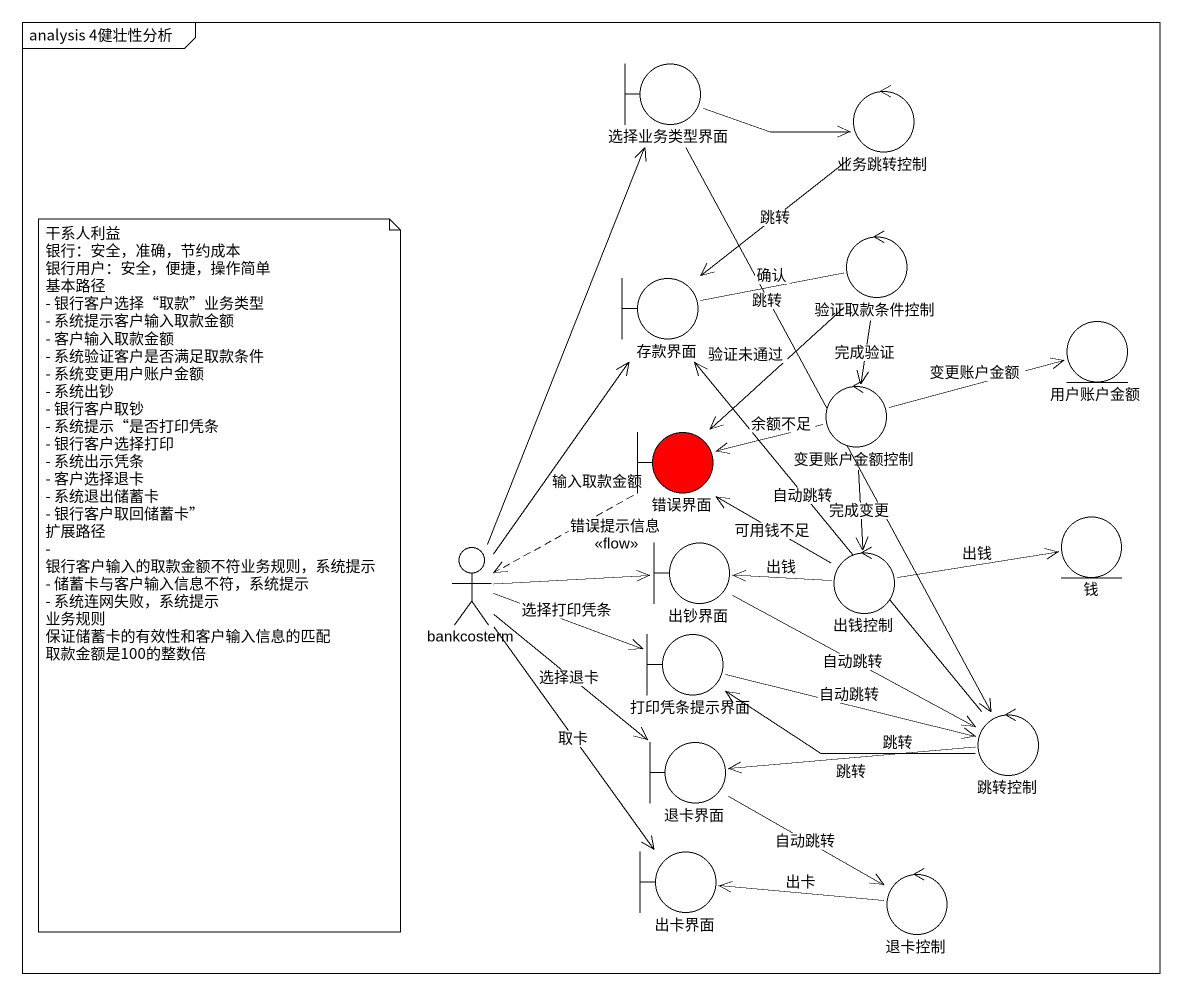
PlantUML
@startuml
mainframe analysis 4健壮性分析
boundary 选择业务类型界面
control 业务跳转控制
boundary 存款界面
control 验证取款条件控制
entity 用户账户金额
control 变更账户金额控制
boundary 错误界面 #FF0000
entity 钱
actor bankcosterm
boundary 出钞界面
control 出钱控制
boundary 打印凭条提示界面
control 跳转控制
boundary 退卡界面
boundary 出卡界面
control 退卡控制
选择业务类型界面 -right-> 业务跳转控制
选择业务类型界面 --> 跳转控制 : 跳转
业务跳转控制 --> 存款界面 : 跳转
存款界面 -right- 验证取款条件控制 : 确认
验证取款条件控制 --> 变更账户金额控制 : 完成验证
验证取款条件控制 --> 错误界面 : 验证未通过
变更账户金额控制 -right-> 用户账户金额 : 变更账户金额
变更账户金额控制 -left-> 错误界面 : 余额不足
变更账户金额控制 --> 出钱控制 : 完成变更
错误界面 ..> bankcosterm : 错误提示信息\n<<flow>>
bankcosterm -up-> 选择业务类型界面
bankcosterm -up-> 存款界面 : 输入取款金额
bankcosterm -right-> 出钞界面
bankcosterm -right-> 打印凭条提示界面 : 选择打印凭条
bankcosterm --> 退卡界面 : 选择退卡
bankcosterm --> 出卡界面 : 取卡
出钞界面 -right-> 跳转控制 : 自动跳转
出钱控制 -up-> 错误界面 : 可用钱不足
出钱控制 -right-> 钱 : 出钱
出钱控制 -left-> 出钞界面 : 出钱
打印凭条提示界面 -right-> 跳转控制 : 自动跳转
跳转控制 -up-> 存款界面 : 自动跳转
跳转控制 -left-> 打印凭条提示界面 : 跳转
跳转控制 -left-> 退卡界面 : 跳转
退卡界面 -right-> 退卡控制 : 自动跳转
退卡控制 -left-> 出卡界面 : 出卡
note as N1
  干系人利益
  银行：安全，准确，节约成本
  银行用户：安全，便捷，操作简单
  基本路径
  - 银行客户选择“取款”业务类型
  - 系统提示客户输入取款金额
  - 客户输入取款金额
  - 系统验证客户是否满足取款条件
  - 系统变更用户账户金额
  - 系统出钞
  - 银行客户取钞
  - 系统提示“是否打印凭条
  - 银行客户选择打印
  - 系统出示凭条
  - 客户选择退卡
  - 系统退出储蓄卡
  - 银行客户取回储蓄卡”
  扩展路径
  - 银行客户输入的取款金额不符业务规则，系统提示
  - 储蓄卡与客户输入信息不符，系统提示
  - 系统连网失败，系统提示
  业务规则
  保证储蓄卡的有效性和客户输入信息的匹配
  取款金额是100的整数倍
end note
@enduml
